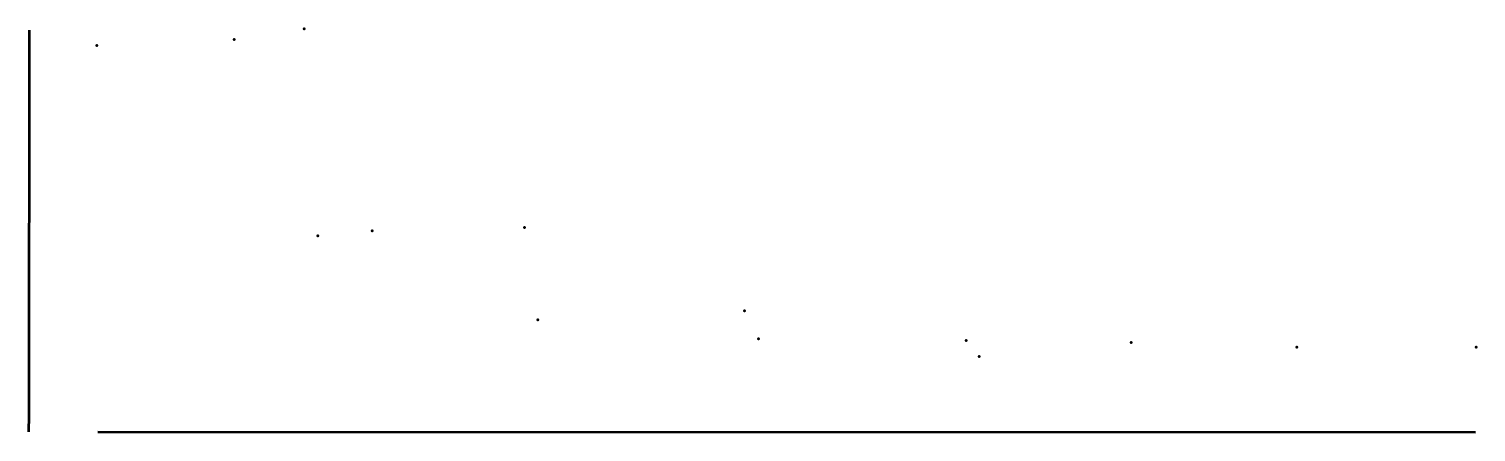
# Model space of a CAD drawing. Header units: millimetres. Extents: x -25 to 500, y 0 to 146.
import ezdxf

# ---------------------------------------------------------------- set-up
doc = ezdxf.new("R2010")
doc.units = ezdxf.units.MM
doc.layers.add('Axis', color=3, linetype='Continuous', lineweight=50, true_color=0x00ff00)

msp = doc.modelspace()

# ---------------------------------------------------------------- linework, layer by layer
at = {"layer": 'Axis'}
for p, q in [((-24.96, 5.83), (-24.78, 145.43)), ((0, 0), (499.27, -0.13))]:
    msp.add_line(p, q, dxfattribs=at)
at = {"layer": 'Axis', "color": 6, "true_color": 0xff00ff}
msp.add_line((-25, 0), (-24.96, 5.83), dxfattribs=at)
at = {"layer": 'Axis'}
for p in [(49.41, 142.12), (74.75, 145.92), (-0.34, 139.95), (154.6, 73.93), (79.7, 70.98), (99.36, 72.78), (234.41, 43.75), (159.5, 40.47), (239.45, 33.67), (314.64, 32.98), (374.45, 32.26), (319.46, 27.29), (434.54, 30.6), (499.51, 30.57)]:
    msp.add_point(p, dxfattribs=at)

doc.saveas('drawing.dxf')
